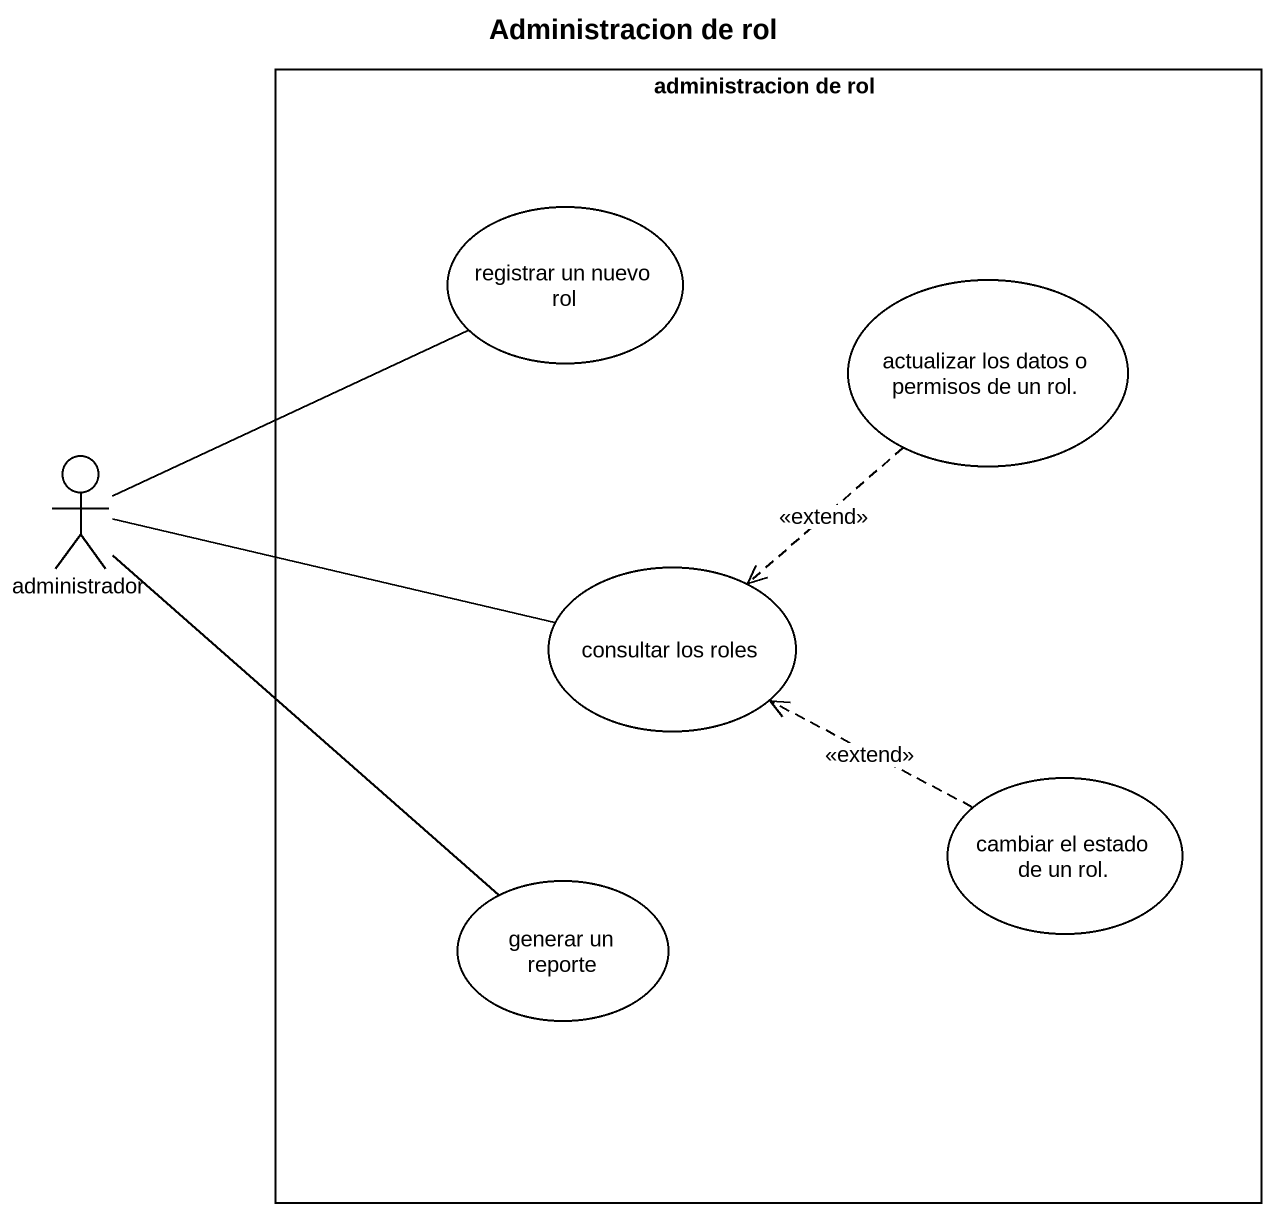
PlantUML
@startuml
title Administracion de rol
rectangle "administracion de rol" as administracion_de_rol {
  usecase "registrar un nuevo rol" as registrar_un_nuevo_rol
  usecase "actualizar los datos o permisos de un rol." as actualizar_los_datos_o
  usecase "consultar los roles" as consultar_los_roles
  usecase "cambiar el estado de un rol." as cambiar_el_estado_de_un_rol
  usecase "generar un reporte" as generar_un_reporte
}
actor administrador
actualizar_los_datos_o ..> consultar_los_roles : <<extend>>
administrador -right- registrar_un_nuevo_rol
administrador -right- consultar_los_roles
administrador -- generar_un_reporte
cambiar_el_estado_de_un_rol .left.> consultar_los_roles : <<extend>>
@enduml
